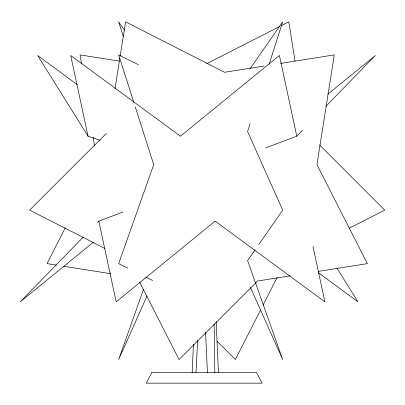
<?xml version="1.0" encoding="UTF-8"?>
<svg xmlns="http://www.w3.org/2000/svg" width="405" height="405" viewBox="0 0 405 405"><rect width="100%" height="100%" fill="white"/><g stroke="black" fill="none" stroke-linecap="round" stroke-linejoin="round"><path stroke-width="0.61" d="M192.173 372.605L193.438 344.199M195.964 372.605L197.64 340.413M115.03 88.553L119.87 58.006M120.169 56.133L125.596 21.845L224.583 72.282L263.863 66.061M250.082 123.778L247.592 131.574L282.685 210.129L258.694 244.615M269.067 64.415L282.68 21.845L250.098 68.678M143.588 289.19L118.645 359.554L147.025 296.014M65.382 227.625L47.041 263.62L56.391 265.098M260.542 310.063L235.325 359.554L217.024 341.253M263.123 305L277.167 277.44M255.109 249.758L247.592 260.567L282.685 359.554L250.432 287.353M83.359 236.986L20.25 301.836L93.266 242.291M97.483 222.472L98.81 221.115L122.968 212.058M265.553 147.921L296.784 136.212L302.52 130.319M325.909 106.282L375.339 55.49L327.807 94.254M106.434 133.361L29.661 210.129L105.027 248.533M206.697 63.686L279.815 26.431M281.5 25.571L288.811 21.845L295.032 61.125M349.318 228.187L384.75 210.129L319.58 144.965M280.695 63.393L334.312 54.903L316.933 164.632L367.37 263.62L318.117 271.421M290.061 275.861L257.641 280.999L179.086 359.554L139.538 281.941M119.374 61.125L80.099 54.903L81.481 63.631M63.874 266.282L110.631 273.689M77.254 84.64L37.63 55.49L88.067 136.212L99.995 140.246M138.454 64.714L118.645 54.903L133.792 102.273M127.702 268.105L118.645 263.62L153.733 164.632L135.326 107.067M145.81 277.076L152.604 280.437M318.335 272.686L357.959 301.836L336.919 268.156M124.376 30.081L118.645 21.845L123.247 36.237M296.784 136.212L279.404 55.49L180.417 136.212L70.688 55.49L88.067 136.212M312.964 246.377L324.901 301.836L215.177 221.115L116.189 301.836L98.81 221.115M93.13 137.199L94.512 145.927M205.553 332.206L207.441 372.605M216.159 321.474L218.432 372.605M214.164 324L214.812 372.605M151.814 372.544L146.281 383.155L262.091 383.155L256.557 372.544L151.814 372.544"/></g></svg>
